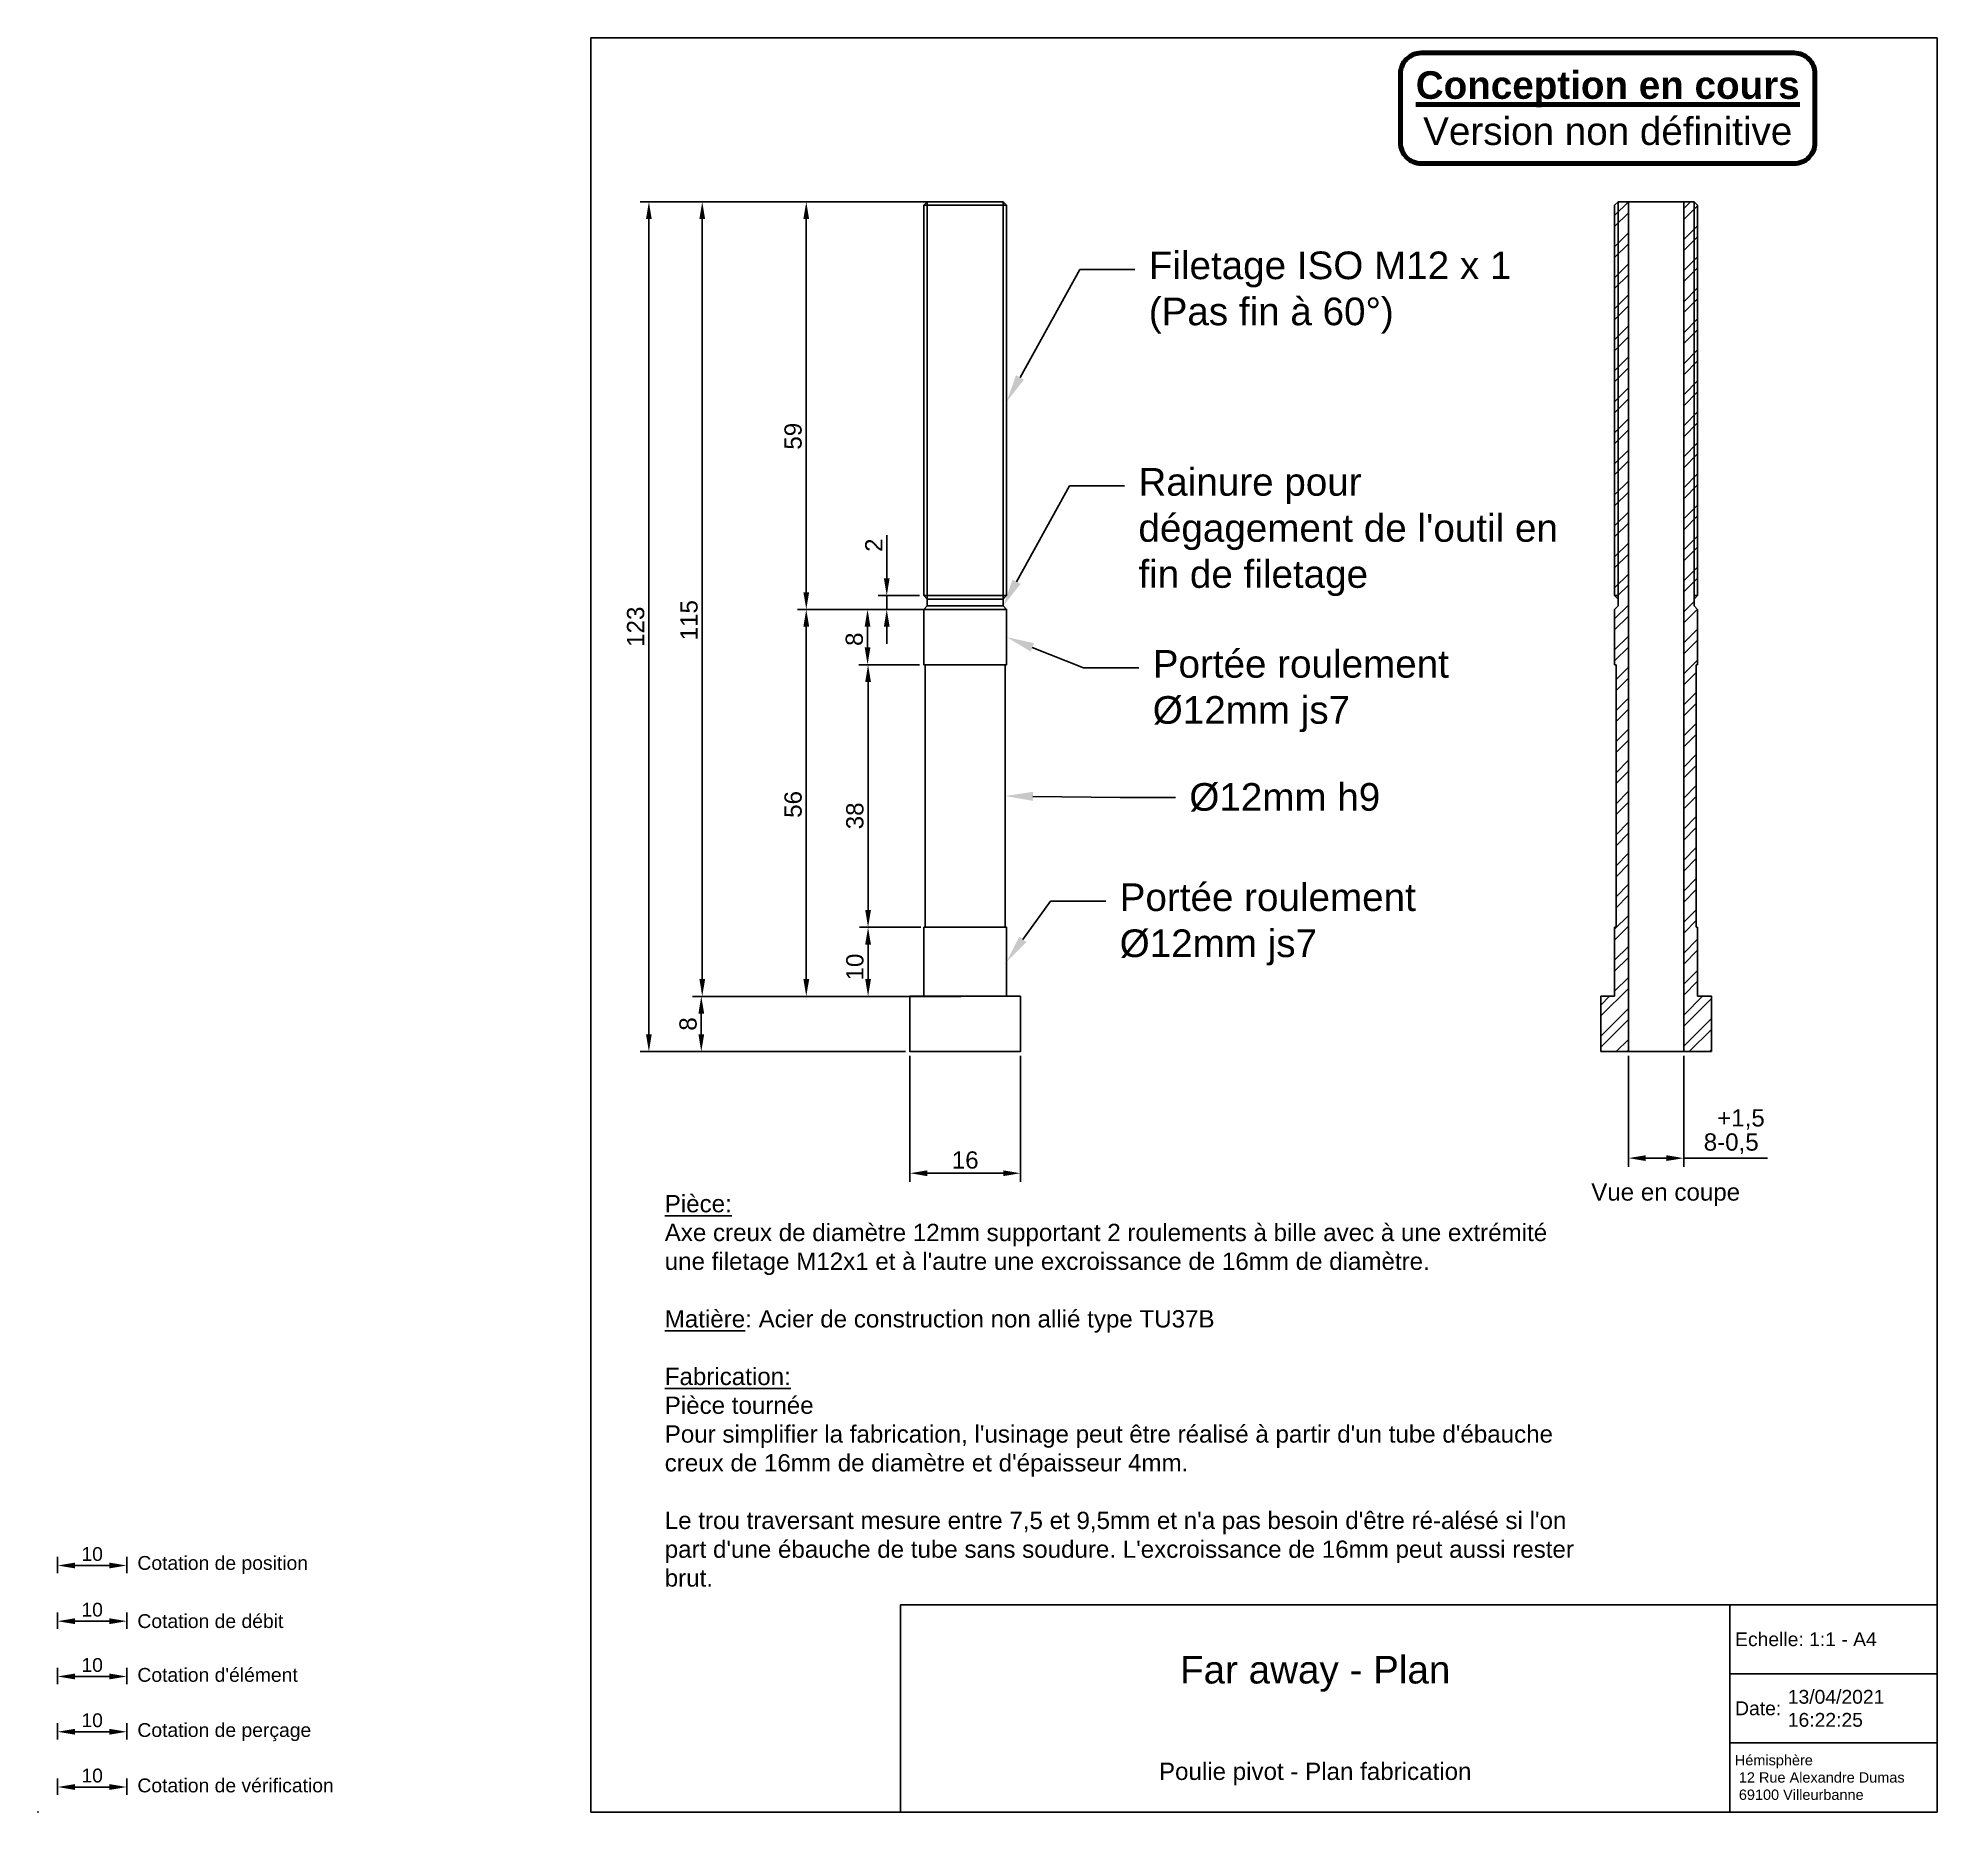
# Paper-space layout 'Demande devis - Axe de pivot' of a CAD drawing. Header units: millimetres. Extents: x -80 to 195, y 0 to 257.
# The model-space entities are those that its viewports show. They can reach past a viewport. Long polylines and large blocks are cut down to what shows.
import ezdxf
from ezdxf import colors
from ezdxf.entities.mleader import LeaderData, LeaderLine
from ezdxf.math import Vec2, Vec3

# ---------------------------------------------------------------- set-up
doc = ezdxf.new("R2010")
doc.units = ezdxf.units.MM
for name, color, linetype in [('02 Cotation de position', 172, 'Continuous'), ('02 Cotation débit', 190, 'Continuous'), ('02 Cotation perçage', 94, 'Continuous'), ('02 Cotation verification', 252, 'Continuous'), ('02 Cotation élément', 7, 'Continuous'), ('04 Axe usiné', 7, 'Continuous'), ('99 Cartouche', 7, 'Continuous')]:
    doc.layers.add(name, color=color, linetype=linetype)
doc.styles.add('Arial', font='arial.ttf')
doc.styles.get("Standard").update_dxf_attribs({"font": 'arial.ttf'})
doc.dimstyles.new('ISO-25', dxfattribs={"dimtxt": 2.5, "dimasz": 2.5, "dimexe": 1.25, "dimexo": 0.625, "dimtad": 1, "dimtxsty": 'Standard', "dimcen": 2.5, "dimadec": 0, "dimazin": 0, "dimtfac": 1, "dimtmove": 0, "dimatfit": 3, "dimfxl": 0, "dimarcsym": 0})

# ---------------------------------------------------------------- blocks, each defined once
blk = doc.blocks.new('Conception en cours')
at = {"layer": '99 Cartouche', "color": 1, "lineweight": 100}
blk.add_lwpolyline([(-27, 8), (27, 8, -0.414214), (30, 5), (30, -5, -0.414214), (27, -8), (-27, -8, -0.414214), (-30, -5), (-30, 5, -0.414214)], format="xyb", close=True, dxfattribs=at)
at = {"layer": '99 Cartouche', "lineweight": 100, "insert": (0, 0), "char_height": 4, "attachment_point": 5, "style": 'Arial'}
blk.add_mtext_dynamic_manual_height_columns('{\\fArial|b1|i0|c0|p34;\\L\\C1;Conception en cours\\P\\fArial|b0|i0|c0|p34;\\lVersion non définitive}', width=68.9294, gutter_width=12.5, heights=[0], dxfattribs=at)
blk = doc.blocks.new('*D68')
at = {"layer": '02 Cotation débit', "color": 0, "lineweight": -2, "transparency": 16777216}
for p, q in [((-77.12, 26.67), (-77.12, 29.04)), ((-74.62, 27.79), (-69.62, 27.79)), ((-67.12, 26.67), (-67.12, 29.04))]:
    blk.add_line(p, q, dxfattribs=at)
at = {"layer": '02 Cotation débit', "color": 0, "transparency": 16777216}
for points in [[(-74.62, 28.21), (-74.62, 27.37), (-77.12, 27.79)], [(-69.62, 28.21), (-69.62, 27.37), (-67.12, 27.79)]]:
    blk.add_solid(points, dxfattribs=at)
at = {"layer": 'Defpoints', "color": 0, "transparency": 16777216}
for p in [(-67.12, 27.79), (-77.12, 26.05), (-67.12, 26.05)]:
    blk.add_point(p, dxfattribs=at)
at = {"layer": '02 Cotation débit', "color": 0, "transparency": 16777216, "insert": (-72.12, 29.44), "char_height": 2, "attachment_point": 5}
blk.add_mtext('10', dxfattribs=at)
blk = doc.blocks.new('*D69')
at = {"layer": '02 Cotation élément', "color": 0, "lineweight": -2, "transparency": 16777216}
for p, q in [((-77.12, 18.67), (-77.12, 21.04)), ((-74.62, 19.79), (-69.62, 19.79)), ((-67.12, 18.67), (-67.12, 21.04))]:
    blk.add_line(p, q, dxfattribs=at)
at = {"layer": '02 Cotation élément', "color": 0, "transparency": 16777216}
for points in [[(-74.62, 20.21), (-74.62, 19.37), (-77.12, 19.79)], [(-69.62, 20.21), (-69.62, 19.37), (-67.12, 19.79)]]:
    blk.add_solid(points, dxfattribs=at)
at = {"layer": 'Defpoints', "color": 0, "transparency": 16777216}
for p in [(-67.12, 19.79), (-77.12, 18.05), (-67.12, 18.05)]:
    blk.add_point(p, dxfattribs=at)
at = {"layer": '02 Cotation élément', "color": 0, "transparency": 16777216, "insert": (-72.12, 21.44), "char_height": 2, "attachment_point": 5}
blk.add_mtext('10', dxfattribs=at)
blk = doc.blocks.new('*D70')
at = {"layer": '02 Cotation perçage', "color": 0, "lineweight": -2, "transparency": 16777216}
for p, q in [((-77.12, 10.67), (-77.12, 13.04)), ((-74.62, 11.79), (-69.62, 11.79)), ((-67.12, 10.67), (-67.12, 13.04))]:
    blk.add_line(p, q, dxfattribs=at)
at = {"layer": '02 Cotation perçage', "color": 0, "transparency": 16777216}
for points in [[(-74.62, 12.21), (-74.62, 11.37), (-77.12, 11.79)], [(-69.62, 12.21), (-69.62, 11.37), (-67.12, 11.79)]]:
    blk.add_solid(points, dxfattribs=at)
at = {"layer": 'Defpoints', "color": 0, "transparency": 16777216}
for p in [(-67.12, 11.79), (-77.12, 10.05), (-67.12, 10.05)]:
    blk.add_point(p, dxfattribs=at)
at = {"layer": '02 Cotation perçage', "color": 0, "transparency": 16777216, "insert": (-72.12, 13.44), "char_height": 2, "attachment_point": 5}
blk.add_mtext('10', dxfattribs=at)
blk = doc.blocks.new('*D71')
at = {"layer": '02 Cotation verification', "color": 0, "lineweight": -2, "transparency": 16777216}
for p, q in [((-77.12, 2.67), (-77.12, 5.04)), ((-74.62, 3.79), (-69.62, 3.79)), ((-67.12, 2.67), (-67.12, 5.04))]:
    blk.add_line(p, q, dxfattribs=at)
at = {"layer": '02 Cotation verification', "color": 0, "transparency": 16777216}
for points in [[(-74.62, 4.21), (-74.62, 3.37), (-77.12, 3.79)], [(-69.62, 4.21), (-69.62, 3.37), (-67.12, 3.79)]]:
    blk.add_solid(points, dxfattribs=at)
at = {"layer": 'Defpoints', "color": 0, "transparency": 16777216}
for p in [(-67.12, 3.79), (-77.12, 2.05), (-67.12, 2.05)]:
    blk.add_point(p, dxfattribs=at)
at = {"layer": '02 Cotation verification', "color": 0, "transparency": 16777216, "insert": (-72.12, 5.44), "char_height": 2, "attachment_point": 5}
blk.add_mtext('10', dxfattribs=at)
blk = doc.blocks.new('*D72')
at = {"layer": '02 Cotation de position', "color": 0, "lineweight": -2, "transparency": 16777216}
for p, q in [((-77.12, 34.74), (-77.12, 37.1)), ((-74.62, 35.85), (-69.62, 35.85)), ((-67.12, 34.74), (-67.12, 37.1))]:
    blk.add_line(p, q, dxfattribs=at)
at = {"layer": '02 Cotation de position', "color": 0, "transparency": 16777216}
for points in [[(-74.62, 36.27), (-74.62, 35.44), (-77.12, 35.85)], [(-69.62, 36.27), (-69.62, 35.44), (-67.12, 35.85)]]:
    blk.add_solid(points, dxfattribs=at)
at = {"layer": 'Defpoints', "color": 0, "transparency": 16777216}
for p in [(-67.12, 35.85), (-77.12, 34.11), (-67.12, 34.11)]:
    blk.add_point(p, dxfattribs=at)
at = {"layer": '02 Cotation de position', "color": 0, "transparency": 16777216, "insert": (-72.12, 37.5), "char_height": 2, "attachment_point": 5}
blk.add_mtext('10', dxfattribs=at)
blk = doc.blocks.new('*D74')
at = {"layer": '02 Cotation élément', "color": 0, "lineweight": -2, "transparency": 16777216}
for p, q in [((47.82, 128.23), (38.93, 128.23)), ((40.18, 125.73), (40.18, 120.73)), ((47.82, 118.23), (38.93, 118.23))]:
    blk.add_line(p, q, dxfattribs=at)
at = {"layer": '02 Cotation élément', "color": 0, "transparency": 16777216}
for points in [[(39.77, 125.73), (40.6, 125.73), (40.18, 128.23)], [(39.77, 120.73), (40.6, 120.73), (40.18, 118.23)]]:
    blk.add_solid(points, dxfattribs=at)
at = {"layer": 'Defpoints', "color": 0, "transparency": 16777216}
for p in [(48.44, 128.23), (40.18, 118.23), (48.44, 118.23)]:
    blk.add_point(p, dxfattribs=at)
at = {"layer": '02 Cotation élément', "color": 0, "transparency": 16777216, "insert": (38.28, 122.47), "char_height": 2.5, "attachment_point": 5, "rotation": 90}
blk.add_mtext('10', dxfattribs=at)
blk = doc.blocks.new('*D75')
at = {"layer": '02 Cotation élément', "color": 0, "lineweight": -2, "transparency": 16777216}
for p, q in [((46.24, 109.6), (46.24, 91.38)), ((62.24, 109.6), (62.24, 91.38)), ((59.74, 92.63), (48.74, 92.63))]:
    blk.add_line(p, q, dxfattribs=at)
at = {"layer": '02 Cotation élément', "color": 0, "transparency": 16777216}
for points in [[(48.74, 93.04), (48.74, 92.21), (46.24, 92.63)], [(59.74, 93.04), (59.74, 92.21), (62.24, 92.63)]]:
    blk.add_solid(points, dxfattribs=at)
at = {"layer": 'Defpoints', "color": 0, "transparency": 16777216}
for p in [(46.24, 110.23), (62.24, 110.23), (46.24, 92.63)]:
    blk.add_point(p, dxfattribs=at)
at = {"layer": '02 Cotation élément', "color": 0, "transparency": 16777216, "insert": (54.24, 94.53), "char_height": 2.5, "attachment_point": 5}
blk.add_mtext('16', dxfattribs=at)
blk = doc.blocks.new('*D76')
at = {"layer": '02 Cotation élément', "color": 0, "lineweight": -2, "transparency": 16777216}
for p, q in [((47.62, 174.23), (38.86, 174.23)), ((40.11, 168.73), (40.11, 171.73)), ((47.62, 166.23), (38.86, 166.23))]:
    blk.add_line(p, q, dxfattribs=at)
at = {"layer": '02 Cotation élément', "color": 0, "transparency": 16777216}
for points in [[(39.69, 171.73), (40.52, 171.73), (40.11, 174.23)], [(39.69, 168.73), (40.52, 168.73), (40.11, 166.23)]]:
    blk.add_solid(points, dxfattribs=at)
at = {"layer": 'Defpoints', "color": 0, "transparency": 16777216}
for p in [(40.11, 174.23), (48.24, 174.23), (48.24, 166.23)]:
    blk.add_point(p, dxfattribs=at)
at = {"layer": '02 Cotation élément', "color": 0, "transparency": 16777216, "insert": (38.2, 169.92), "char_height": 2.5, "attachment_point": 5, "rotation": 90}
blk.add_mtext('8', dxfattribs=at)
blk = doc.blocks.new('*D77')
at = {"layer": '02 Cotation élément', "color": 0, "lineweight": -2, "transparency": 16777216}
for p, q in [((47.62, 166.23), (38.93, 166.23)), ((40.18, 163.73), (40.18, 130.73)), ((47.62, 128.23), (38.93, 128.23))]:
    blk.add_line(p, q, dxfattribs=at)
at = {"layer": '02 Cotation élément', "color": 0, "transparency": 16777216}
for points in [[(39.77, 163.73), (40.6, 163.73), (40.18, 166.23)], [(39.77, 130.73), (40.6, 130.73), (40.18, 128.23)]]:
    blk.add_solid(points, dxfattribs=at)
at = {"layer": 'Defpoints', "color": 0, "transparency": 16777216}
for p in [(48.24, 166.23), (40.18, 128.23), (48.24, 128.23)]:
    blk.add_point(p, dxfattribs=at)
at = {"layer": '02 Cotation élément', "color": 0, "transparency": 16777216, "insert": (38.28, 144.35), "char_height": 2.5, "attachment_point": 5, "rotation": 90}
blk.add_mtext('38', dxfattribs=at)
blk = doc.blocks.new('*D78')
at = {"layer": '02 Cotation élément', "color": 0, "lineweight": -2, "transparency": 16777216}
for p, q in [((53.62, 174.23), (29.99, 174.23)), ((31.24, 120.73), (31.24, 171.73)), ((53.62, 118.23), (29.99, 118.23))]:
    blk.add_line(p, q, dxfattribs=at)
at = {"layer": '02 Cotation élément', "color": 0, "transparency": 16777216}
for points in [[(30.82, 171.73), (31.66, 171.73), (31.24, 174.23)], [(30.82, 120.73), (31.66, 120.73), (31.24, 118.23)]]:
    blk.add_solid(points, dxfattribs=at)
at = {"layer": 'Defpoints', "color": 0, "transparency": 16777216}
for p in [(31.24, 174.23), (54.24, 174.23), (54.24, 118.23)]:
    blk.add_point(p, dxfattribs=at)
at = {"layer": '02 Cotation élément', "color": 0, "transparency": 16777216, "insert": (29.34, 146.01), "char_height": 2.5, "attachment_point": 5, "rotation": 90}
blk.add_mtext('56', dxfattribs=at)
blk = doc.blocks.new('*D79')
at = {"layer": '02 Cotation élément', "color": 0, "lineweight": -2, "transparency": 16777216}
for p, q in [((53.62, 233.23), (29.99, 233.23)), ((31.24, 176.73), (31.24, 230.73)), ((53.62, 174.23), (29.99, 174.23))]:
    blk.add_line(p, q, dxfattribs=at)
at = {"layer": '02 Cotation élément', "color": 0, "transparency": 16777216}
for points in [[(30.82, 230.73), (31.65, 230.73), (31.24, 233.23)], [(30.82, 176.73), (31.65, 176.73), (31.24, 174.23)]]:
    blk.add_solid(points, dxfattribs=at)
at = {"layer": 'Defpoints', "color": 0, "transparency": 16777216}
for p in [(31.24, 233.23), (54.24, 233.23), (54.24, 174.23)]:
    blk.add_point(p, dxfattribs=at)
at = {"layer": '02 Cotation élément', "color": 0, "transparency": 16777216, "insert": (29.34, 199.3), "char_height": 2.5, "attachment_point": 5, "rotation": 90}
blk.add_mtext('59', dxfattribs=at)
blk = doc.blocks.new('*D80')
at = {"layer": '02 Cotation élément', "color": 0, "lineweight": -2, "transparency": 16777216}
for p, q in [((53.62, 233.23), (14.93, 233.23)), ((16.18, 120.73), (16.18, 230.73)), ((53.62, 118.23), (14.93, 118.23))]:
    blk.add_line(p, q, dxfattribs=at)
at = {"layer": '02 Cotation élément', "color": 0, "transparency": 16777216}
for points in [[(15.77, 230.73), (16.6, 230.73), (16.18, 233.23)], [(15.77, 120.73), (16.6, 120.73), (16.18, 118.23)]]:
    blk.add_solid(points, dxfattribs=at)
at = {"layer": 'Defpoints', "color": 0, "transparency": 16777216}
for p in [(16.18, 233.23), (54.24, 233.23), (54.24, 118.23)]:
    blk.add_point(p, dxfattribs=at)
at = {"layer": '02 Cotation élément', "color": 0, "transparency": 16777216, "insert": (14.28, 172.67), "char_height": 2.5, "attachment_point": 5, "rotation": 90}
blk.add_mtext('115', dxfattribs=at)
blk = doc.blocks.new('*D81')
at = {"layer": '02 Cotation élément', "color": 0, "lineweight": -2, "transparency": 16777216}
for p, q in [((45.62, 118.23), (14.79, 118.23)), ((16.04, 115.73), (16.04, 112.73)), ((45.62, 110.23), (14.79, 110.23))]:
    blk.add_line(p, q, dxfattribs=at)
at = {"layer": '02 Cotation élément', "color": 0, "transparency": 16777216}
for points in [[(15.63, 115.73), (16.46, 115.73), (16.04, 118.23)], [(15.63, 112.73), (16.46, 112.73), (16.04, 110.23)]]:
    blk.add_solid(points, dxfattribs=at)
at = {"layer": 'Defpoints', "color": 0, "transparency": 16777216}
for p in [(46.24, 118.23), (16.04, 110.23), (46.24, 110.23)]:
    blk.add_point(p, dxfattribs=at)
at = {"layer": '02 Cotation élément', "color": 0, "transparency": 16777216, "insert": (14.14, 114.23), "char_height": 2.5, "attachment_point": 5, "rotation": 90}
blk.add_mtext('8', dxfattribs=at)
blk = doc.blocks.new('*D82')
at = {"layer": '02 Cotation élément', "color": 0, "lineweight": -2, "transparency": 16777216}
for p, q in [((42.89, 178.73), (42.89, 184.98)), ((47.62, 176.23), (41.64, 176.23)), ((42.89, 174.23), (42.89, 176.23)), ((47.62, 174.23), (41.64, 174.23)), ((42.89, 171.73), (42.89, 169.23))]:
    blk.add_line(p, q, dxfattribs=at)
at = {"layer": '02 Cotation élément', "color": 0, "transparency": 16777216}
for points in [[(42.47, 178.73), (43.3, 178.73), (42.89, 176.23)], [(42.47, 171.73), (43.3, 171.73), (42.89, 174.23)]]:
    blk.add_solid(points, dxfattribs=at)
at = {"layer": 'Defpoints', "color": 0, "transparency": 16777216}
for p in [(48.24, 176.23), (42.89, 174.23), (48.24, 174.23)]:
    blk.add_point(p, dxfattribs=at)
at = {"layer": '02 Cotation élément', "color": 0, "transparency": 16777216, "insert": (41.01, 183.53), "char_height": 2.5, "attachment_point": 5, "rotation": 90}
blk.add_mtext('2', dxfattribs=at)
blk = doc.blocks.new('*D83')
at = {"layer": '02 Cotation élément', "color": 0, "lineweight": -2, "transparency": 16777216}
for p, q in [((150.24, 109.6), (150.24, 93.56)), ((158.24, 109.6), (158.24, 93.56)), ((152.74, 94.81), (155.74, 94.81)), ((158.24, 94.81), (170.35, 94.81))]:
    blk.add_line(p, q, dxfattribs=at)
at = {"layer": '02 Cotation élément', "color": 0, "transparency": 16777216}
for points in [[(152.74, 95.23), (152.74, 94.4), (150.24, 94.81)], [(155.74, 95.23), (155.74, 94.4), (158.24, 94.81)]]:
    blk.add_solid(points, dxfattribs=at)
at = {"layer": 'Defpoints', "color": 0, "transparency": 16777216}
for p in [(150.24, 110.23), (158.24, 110.23), (158.24, 94.81)]:
    blk.add_point(p, dxfattribs=at)
at = {"layer": '02 Cotation élément', "color": 0, "transparency": 16777216, "insert": (165.55, 98.88), "char_height": 2.5, "attachment_point": 5}
blk.add_mtext('8\\S+1,5^ -0,5;', dxfattribs=at)
blk = doc.blocks.new('*D84')
at = {"layer": '02 Cotation élément', "color": 0, "lineweight": -2, "transparency": 16777216}
for p, q in [((53.62, 233.23), (7.21, 233.23)), ((8.46, 112.73), (8.46, 230.73)), ((45.62, 110.23), (7.21, 110.23))]:
    blk.add_line(p, q, dxfattribs=at)
at = {"layer": '02 Cotation élément', "color": 0, "transparency": 16777216}
for points in [[(8.04, 230.73), (8.87, 230.73), (8.46, 233.23)], [(8.04, 112.73), (8.87, 112.73), (8.46, 110.23)]]:
    blk.add_solid(points, dxfattribs=at)
at = {"layer": 'Defpoints', "color": 0, "transparency": 16777216}
for p in [(8.46, 233.23), (54.24, 233.23), (46.24, 110.23)]:
    blk.add_point(p, dxfattribs=at)
at = {"layer": '02 Cotation élément', "color": 0, "transparency": 16777216, "insert": (6.55, 171.73), "char_height": 2.5, "attachment_point": 5, "rotation": 90}
blk.add_mtext('123', dxfattribs=at)
blk = doc.blocks.new('Axe - Pivot principal')
at = {"layer": '02 Cotation élément'}
h = blk.add_hatch(dxfattribs=at)
h.set_pattern_fill('STEEL', color=256)
h.set_pattern_definition([(45, (-669.2442, 111.884), (-2.245064, 2.245064), []), (45, (-669.2442, 113.4716), (-2.245064, 2.245064), [])])
h.paths.add_polyline_path([(-4, 123), (-5.5, 123), (-5.5, 64.5), (-6, 64), (-6, 56), (-5.8, 56), (-5.8, 18), (-6, 18), (-6, 8), (-8, 8), (-8, 0), (-4, 0)])
h.paths.add_polyline_path([(5.5, 122.5), (5.5, 123), (4, 123), (4, 0), (8, 0), (8, 8), (6, 8), (6, 18), (5.8, 18), (5.8, 56), (6, 56), (6, 64), (5.5, 64.5)])
h.paths.add_polyline_path([(6, 122.5), (5.5, 123), (5.5, 122.5), (5.5, 66), (6, 66)], flags=17)
h.paths.add_polyline_path([(-5.5, 123), (-6, 122.5), (-6, 66), (-5.5, 66)], flags=17)
for p, q in [((-4, 0), (-4, 123)), ((-4, 0), (-4, 123)), ((4, 0), (4, 123)), ((4, 123), (4, 0)), ((-6, 66), (-5.5, 65.5)), ((6, 66), (5.5, 65.5)), ((-6, 64), (-5.5, 64.5)), ((-6, 64), (-6, 56)), ((-5.5, 65.5), (-5.5, 64.5)), ((6, 64), (5.5, 64.5)), ((-5.8, 56), (-6, 56)), ((-6, 8), (-6, 18)), ((-5.8, 18), (-6, 18)), ((-4, 18), (-4, 8)), ((4, 18), (4, 8)), ((5.8, 18), (6, 18)), ((6, 8), (6, 18)), ((-8, 0), (-8, 8)), ((-8, 8), (-6, 8)), ((6, 8), (8, 8)), ((8, 8), (8, 0)), ((-4, 0), (-8, 0)), ((0, 0), (-4, 0)), ((0, 0), (4, 0)), ((8, 0), (4, 0))]:
    blk.add_line(p, q, dxfattribs=at)
at = {"layer": '04 Axe usiné'}
for p, q in [((-6, 122.5), (-5.5, 123)), ((-6, 122.5), (-6, 66)), ((5.5, 123), (-5.5, 123)), ((-5.5, 64.5), (-5.5, 123)), ((5.5, 123), (5.5, 122.5)), ((6, 122.5), (5.5, 123)), ((5.5, 64.5), (5.5, 122.5)), ((6, 66), (6, 122.5)), ((-6, 66), (-5.5, 66)), ((6, 66), (5.5, 66)), ((6, 64), (6, 56)), ((-5.8, 18), (-5.8, 56)), ((6, 56), (5.8, 56)), ((5.8, 56), (5.8, 18)), ((6, 16), (6, 8)), ((-8, 0), (-8, 8)), ((-8, 8), (-6, 8)), ((8, 8), (8, 0)), ((8, 0), (-8, 0))]:
    blk.add_line(p, q, dxfattribs=at)

msp = doc.modelspace()

# ---------------------------------------------------------------- linework, layer by layer
at = {"layer": '02 Cotation élément'}
for p, q in [((563.24, -45.88), (563.74, -46.38)), ((563.24, -45.88), (575.24, -45.88)), ((563.74, -46.38), (563.74, -47.38)), ((574.74, -46.38), (563.74, -46.38)), ((575.24, -45.88), (574.74, -46.38)), ((563.24, -47.88), (563.74, -47.38)), ((563.74, -47.38), (574.74, -47.38)), ((575.24, -47.88), (574.74, -47.38))]:
    msp.add_line(p, q, dxfattribs=at)
at = {"layer": '04 Axe usiné'}
for p, q in [((563.24, 10.62), (563.74, 11.12)), ((574.74, 11.12), (563.74, 11.12)), ((563.74, -46.38), (563.74, 11.12)), ((574.74, 11.12), (574.74, 10.62)), ((575.24, 10.62), (574.74, 11.12)), ((563.24, 10.62), (563.24, -45.88)), ((575.24, 10.62), (563.24, 10.62)), ((574.74, -47.38), (574.74, 10.62)), ((575.24, -45.88), (575.24, 10.62)), ((563.24, -45.88), (563.74, -45.88)), ((575.24, -45.88), (574.74, -45.88)), ((575.24, -47.88), (575.24, -55.88)), ((575.24, -55.88), (563.24, -55.88)), ((563.44, -93.88), (563.44, -55.88)), ((575.24, -55.88), (575.04, -55.88)), ((575.04, -55.88), (575.04, -93.88)), ((575.24, -93.88), (563.24, -93.88)), ((575.24, -95.88), (575.24, -103.88)), ((561.24, -111.88), (561.24, -103.88)), ((561.24, -103.88), (563.24, -103.88)), ((569.24, -103.88), (577.24, -103.88)), ((577.24, -103.88), (577.24, -111.88)), ((577.24, -111.88), (561.24, -111.88))]:
    msp.add_line(p, q, dxfattribs=at)
for points in [[(563.24, -47.88), (575.24, -47.88), (575.24, -55.88), (563.24, -55.88)], [(563.24, -93.88), (575.24, -93.88), (575.24, -103.88), (563.24, -103.88)], [(561.24, -103.88), (577.24, -103.88), (577.24, -111.88), (561.24, -111.88)]]:
    msp.add_lwpolyline(points, close=True, dxfattribs=at)

# ---------------------------------------------------------------- block references
at = {"layer": '02 Cotation élément'}
msp.add_blockref('Axe - Pivot principal', (669.24, -111.88), dxfattribs=at)

psp = doc.layouts.new('Demande devis - Axe de pivot')

# ---------------------------------------------------------------- linework, layer by layer
at = {"layer": '99 Cartouche'}
for p, q in [((194.899, 30.1709), (164.899, 30.1709)), ((164.899, 30.1709), (164.899, 0.1709)), ((164.899, 30.1709), (164.899, 20.1709)), ((164.899, 20.1709), (194.899, 20.1709)), ((164.899, 20.1709), (164.899, 10.1709)), ((164.899, 10.1709), (194.899, 10.1709)), ((164.899, 10.1709), (164.899, 0.1709))]:
    psp.add_line(p, q, dxfattribs=at)
for points in [[(194.899, 30.1709), (194.899, 256.9429), (0.0528, 256.9429), (0.0578, 0.1709), (44.899, 0.1709), (44.899, 30.1709), (194.899, 30.1709)], [(44.899, 0.1709), (194.899, 0.1709), (194.899, 30.1709), (44.899, 30.1709)]]:
    psp.add_lwpolyline(points, close=True, dxfattribs=at)
psp.add_point((-79.9623, 0.1709), dxfattribs=at)

# ---------------------------------------------------------------- block references
psp.add_blockref('Conception en cours', (147.2379, 246.7693))

# ---------------------------------------------------------------- texts
at = {"insert": (10.7531, 89.4748), "char_height": 2.5, "attachment_point": 1}
psp.add_mtext_dynamic_manual_height_columns("{\\LPièce: \\P}Axe creux de diamètre 12mm supportant 2 roulements à bille avec à une extrémité une filetage M12x1 et à l'autre une excroissance de 16mm de diamètre.\\P{\\L\\PMatière}: Acier de construction non allié type TU37B\\P\\P{\\LFabrication:\\P}Pièce tournée\\PPour simplifier la fabrication, l'usinage peut être réalisé à partir d'un tube d'ébauche creux de 16mm de diamètre et d'épaisseur 4mm.\\P\\PLe trou traversant mesure entre 7,5 et 9,5mm et n'a pas besoin d'être ré-alésé si l'on part d'une ébauche de tube sans soudure. L'excroissance de 16mm peut aussi rester brut.", width=133.18413, gutter_width=12.5, heights=[59.3038], dxfattribs=at)
at = {"layer": '02 Cotation de position', "insert": (-67.1246, 35.9202), "char_height": 2, "attachment_point": 4}
psp.add_mtext_dynamic_manual_height_columns('  Cotation de position', width=30.72727, gutter_width=12.5, heights=[0], dxfattribs=at)
at = {"layer": '02 Cotation débit', "insert": (-67.1246, 27.7893), "char_height": 2, "attachment_point": 4}
psp.add_mtext_dynamic_manual_height_columns('  Cotation de débit', width=30.239342, gutter_width=12.5, heights=[0], dxfattribs=at)
at = {"layer": '02 Cotation perçage', "insert": (-67.1246, 11.7283), "char_height": 2, "attachment_point": 4}
psp.add_mtext_dynamic_manual_height_columns('  Cotation de perçage', width=31.052555, gutter_width=12.5, heights=[0], dxfattribs=at)
at = {"layer": '02 Cotation verification', "insert": (-67.1246, 4.0052), "char_height": 2, "attachment_point": 4}
psp.add_mtext_dynamic_manual_height_columns('  Cotation de vérification', width=34.468042, gutter_width=12.5, heights=[0], dxfattribs=at)
at = {"layer": '02 Cotation élément'}
for s, width, insert, char_height, attachment_point in [('Vue en coupe', 22.790348, (144.8494, 91.162), 2.5, 1), ("  Cotation d'élément ", 30.401985, (-67.1246, 20.0052), 2, 4)]:
    psp.add_mtext_dynamic_manual_height_columns(s, width=width, gutter_width=12.5, heights=[0], dxfattribs=dict(at, insert=insert, char_height=char_height, attachment_point=attachment_point))
at = {"layer": '99 Cartouche'}
for s, width, heights, insert, char_height, attachment_point in [(' Echelle: 1:1 - A4', 37.860932, [0], (164.899, 25.1651), 2, 4), ('Far away - Plan', 95.703815, [12.0327], (104.899, 20.1709), 4, 5), ('13/04/2021\\P16:22:25', 37.860932, [9.7851], (173.2989, 15.1651), 2, 4), (' Date:', 37.860932, [0], (164.899, 15.1709), 2, 4), ('Hémisphère\\P 12 Rue Alexandre Dumas\\P 69100 Villeurbanne', 29.505106, [0], (165.6335, 5.1651), 1.5, 4), ('Poulie pivot - Plan fabrication', 71.407631, [0], (104.899, 5.6841), 2.5, 5)]:
    psp.add_mtext_dynamic_manual_height_columns(s, width=width, gutter_width=12.5, heights=heights, dxfattribs=dict(at, insert=insert, char_height=char_height, attachment_point=attachment_point))

# ---------------------------------------------------------------- dimensions: what is measured, and where the dimension line sits
at = {"layer": '02 Cotation de position'}
dim = psp.add_linear_dim(base=(-67.1246, 35.8547), p1=(-77.1246, 34.1106), p2=(-67.1246, 34.1106), dimstyle='ISO-25', override={"dimtxt": 2}, dxfattribs=at)
dim.commit()
dim.dimension.update_dxf_attribs({"geometry": '*D72', "text_midpoint": (-72.1246, 37.5009)})
at = {"layer": '02 Cotation débit'}
dim = psp.add_linear_dim(base=(-67.1246, 27.7893), p1=(-77.1246, 26.0452), p2=(-67.1246, 26.0452), dimstyle='ISO-25', override={"dimtxt": 2}, dxfattribs=at)
dim.commit()
dim.dimension.update_dxf_attribs({"geometry": '*D68', "text_midpoint": (-72.1246, 29.4355)})
at = {"layer": '02 Cotation perçage'}
dim = psp.add_linear_dim(base=(-67.1246, 11.7893), p1=(-77.1246, 10.0452), p2=(-67.1246, 10.0452), dimstyle='ISO-25', override={"dimtxt": 2}, dxfattribs=at)
dim.commit()
dim.dimension.update_dxf_attribs({"geometry": '*D70', "text_midpoint": (-72.1246, 13.4355)})
at = {"layer": '02 Cotation verification'}
dim = psp.add_linear_dim(base=(-67.1246, 3.7893), p1=(-77.1246, 2.0452), p2=(-67.1246, 2.0452), dimstyle='ISO-25', override={"dimtxt": 2}, dxfattribs=at)
dim.commit()
dim.dimension.update_dxf_attribs({"geometry": '*D71', "text_midpoint": (-72.1246, 5.4355)})
at = {"layer": '02 Cotation élément'}
dim = psp.add_linear_dim(base=(8.4571, 233.2282), p1=(46.2405, 110.2282), p2=(54.2405, 233.2282), angle=90, dimstyle='ISO-25', override={"dimlfac": -1}, dxfattribs=at)
dim.commit()
dim.dimension.update_dxf_attribs({"geometry": '*D84', "text_midpoint": (6.5548, 171.7282)})
for base, p1, p2, picture, middle in [((16.182, 233.2282), (54.2405, 118.2282), (54.2405, 233.2282), '*D80', (16.182, 172.6676)), ((31.2367, 233.2282), (54.2405, 174.2282), (54.2405, 233.2282), '*D79', (31.2367, 199.3048)), ((42.8854, 174.2282), (48.2405, 176.2282), (48.2405, 174.2282), '*D82', (42.8854, 183.53)), ((31.2411, 174.2282), (54.2405, 118.2282), (54.2405, 174.2282), '*D78', (31.2411, 146.0085)), ((40.1062, 174.2282), (48.2405, 166.2282), (48.2405, 174.2282), '*D76', (40.1062, 169.9222)), ((40.183, 128.2282), (48.2405, 166.2282), (48.2405, 128.2282), '*D77', (40.183, 144.3539)), ((40.183, 118.2282), (48.4405, 128.2282), (48.4405, 118.2282), '*D74', (40.183, 122.471)), ((16.0437, 110.2282), (46.2405, 118.2282), (46.2405, 110.2282), '*D81', (16.0437, 114.2282))]:
    dim = psp.add_linear_dim(base=base, p1=p1, p2=p2, angle=90, dimstyle='ISO-25', override={"dimlfac": -1}, dxfattribs=at)
    dim.commit()
    dim.dimension.update_dxf_attribs({"geometry": picture, "text_midpoint": middle, "dimtype": 160})
for base, p1, p2, override, picture, middle in [((46.2405, 92.6254), (62.2405, 110.2282), (46.2405, 110.2282), {"dimlfac": -1}, '*D75', (54.2405, 94.5268)), ((-67.1246, 19.7893), (-77.1246, 18.0452), (-67.1246, 18.0452), {"dimtxt": 2}, '*D69', (-72.1246, 21.4355))]:
    dim = psp.add_linear_dim(base=base, p1=p1, p2=p2, dimstyle='ISO-25', override=override, dxfattribs=at)
    dim.commit()
    dim.dimension.update_dxf_attribs({"geometry": picture, "text_midpoint": middle})
dim = psp.add_linear_dim(base=(158.2405, 94.8137), p1=(150.2405, 110.2282), p2=(158.2405, 110.2282), dimstyle='ISO-25', override={"dimlfac": -1, "dimtol": 1, "dimtp": 1.5, "dimtm": 0.5}, dxfattribs=at)
dim.commit()
dim.dimension.update_dxf_attribs({"geometry": '*D83', "text_midpoint": (165.546, 94.8137), "dimtype": 160})

# ---------------------------------------------------------------- leaders
ml = psp.add_multileader_mtext('Standard', dxfattribs=at)
ml.set_content('Filetage ISO M12 x 1 \\P(Pas fin à 60°)', color=256)
ml.set_leader_properties()
ml.build(insert=Vec2(0, 0))
ctx = ml.context
ctx.base_point, ctx.plane_origin = Vec3(78.8103, 223.4468), Vec3(60.2405, 204.3029)
notes = []
notes.append((ctx, [(0, (1, 1, 0), (70.8103, 223.4468), (1, 0), 8, [(0, [(60.2405, 204.3029)], 0, [])])]))
ctx.mtext.insert, ctx.mtext.flow_direction = Vec3(80.8103, 226.0348), 5
ml = psp.add_multileader_mtext('Standard', dxfattribs=at)
ml.set_content("Rainure pour dégagement de l'outil en fin de filetage ", color=256)
ml.set_leader_properties()
ml.build(insert=Vec2(0, 0))
ctx = ml.context
ctx.base_point, ctx.plane_origin = Vec3(77.3151, 192.1067), Vec3(59.7405, 174.7282)
notes.append((ctx, [(0, (1, 1, 0), (69.3151, 192.1067), (1, 0), 8, [(0, [(59.7405, 174.7282)], 0, [])])]))
ctx.mtext.insert, ctx.mtext.width, ctx.mtext.flow_direction = Vec3(79.3151, 194.6947), 64.186345, 5
ml = psp.add_multileader_mtext('Standard', dxfattribs=at)
ml.set_content('Portée roulement\\PØ12mm js7', color=256)
ml.set_leader_properties()
ml.build(insert=Vec2(0, 0))
ctx = ml.context
ctx.base_point, ctx.plane_origin = Vec3(79.3871, 165.7649), Vec3(60.2405, 170.2282)
notes.append((ctx, [(0, (1, 1, 0), (71.3871, 165.7649), (1, 0), 8, [(0, [(60.2405, 170.2282)], 0, [])])]))
ctx.mtext.insert, ctx.mtext.flow_direction = Vec3(81.3871, 168.3529), 5
ml = psp.add_multileader_mtext('Standard', dxfattribs=at)
ml.set_content('Ø12mm h9', color=256)
ml.set_leader_properties()
ml.build(insert=Vec2(0, 0))
ctx = ml.context
ctx.base_point, ctx.plane_origin = Vec3(84.6814, 147.0164), Vec3(60.0405, 147.2282)
notes.append((ctx, [(0, (1, 1, 0), (76.6814, 147.0164), (1, 0), 8, [(0, [(60.0405, 147.2282)], 0, [])])]))
ctx.mtext.insert, ctx.mtext.flow_direction = Vec3(86.6814, 149.0969), 5
ml = psp.add_multileader_mtext('Standard', dxfattribs=at)
ml.set_content('Portée roulement\\PØ12mm js7', color=256)
ml.set_leader_properties()
ml.build(insert=Vec2(0, 0))
ctx = ml.context
ctx.base_point, ctx.plane_origin = Vec3(74.6, 131.9958), Vec3(60.2405, 123.2282)
notes.append((ctx, [(0, (1, 1, 0), (66.6, 131.9958), (1, 0), 8, [(0, [(60.2405, 123.2282)], 0, [])])]))
ctx.mtext.insert, ctx.mtext.flow_direction = Vec3(76.6, 134.5838), 5
for ctx, leaders in notes:
    for number, flags, end, landing, length, lines in leaders:
        leader = LeaderData()
        leader.index, (leader.has_last_leader_line, leader.has_dogleg_vector, leader.attachment_direction) = number, flags
        leader.last_leader_point, leader.dogleg_vector, leader.dogleg_length = Vec3(end), Vec3(landing), length
        for number, points, colour, breaks in lines:
            line = LeaderLine()
            line.index, line.vertices, line.color, line.breaks = number, Vec3.list(points), colors.encode_raw_color(colour), breaks
            leader.lines.append(line)
        ctx.leaders.append(leader)

# ---------------------------------------------------------------- viewports
at = {"layer": '99 Cartouche'}
vp = psp.add_viewport(center=(97.4759, 128.5569), size=(194.8462, 256.77194), view_center_point=(612.4796, -93.5555), view_height=256.77194, dxfattribs=at)
vp.dxf.flags = 0x10000  # cut along an outline
vp.dxf.clipping_boundary_handle = psp.add_lwpolyline([(194.899, 30.1709), (194.899, 256.9429), (0.0528, 256.9429), (0.0578, 0.1709), (44.899, 0.1709), (44.899, 30.1709), (194.899, 30.1709)], format="xyb", close=True, dxfattribs={"invisible": 1}).dxf.handle

doc.saveas('drawing.dxf')
